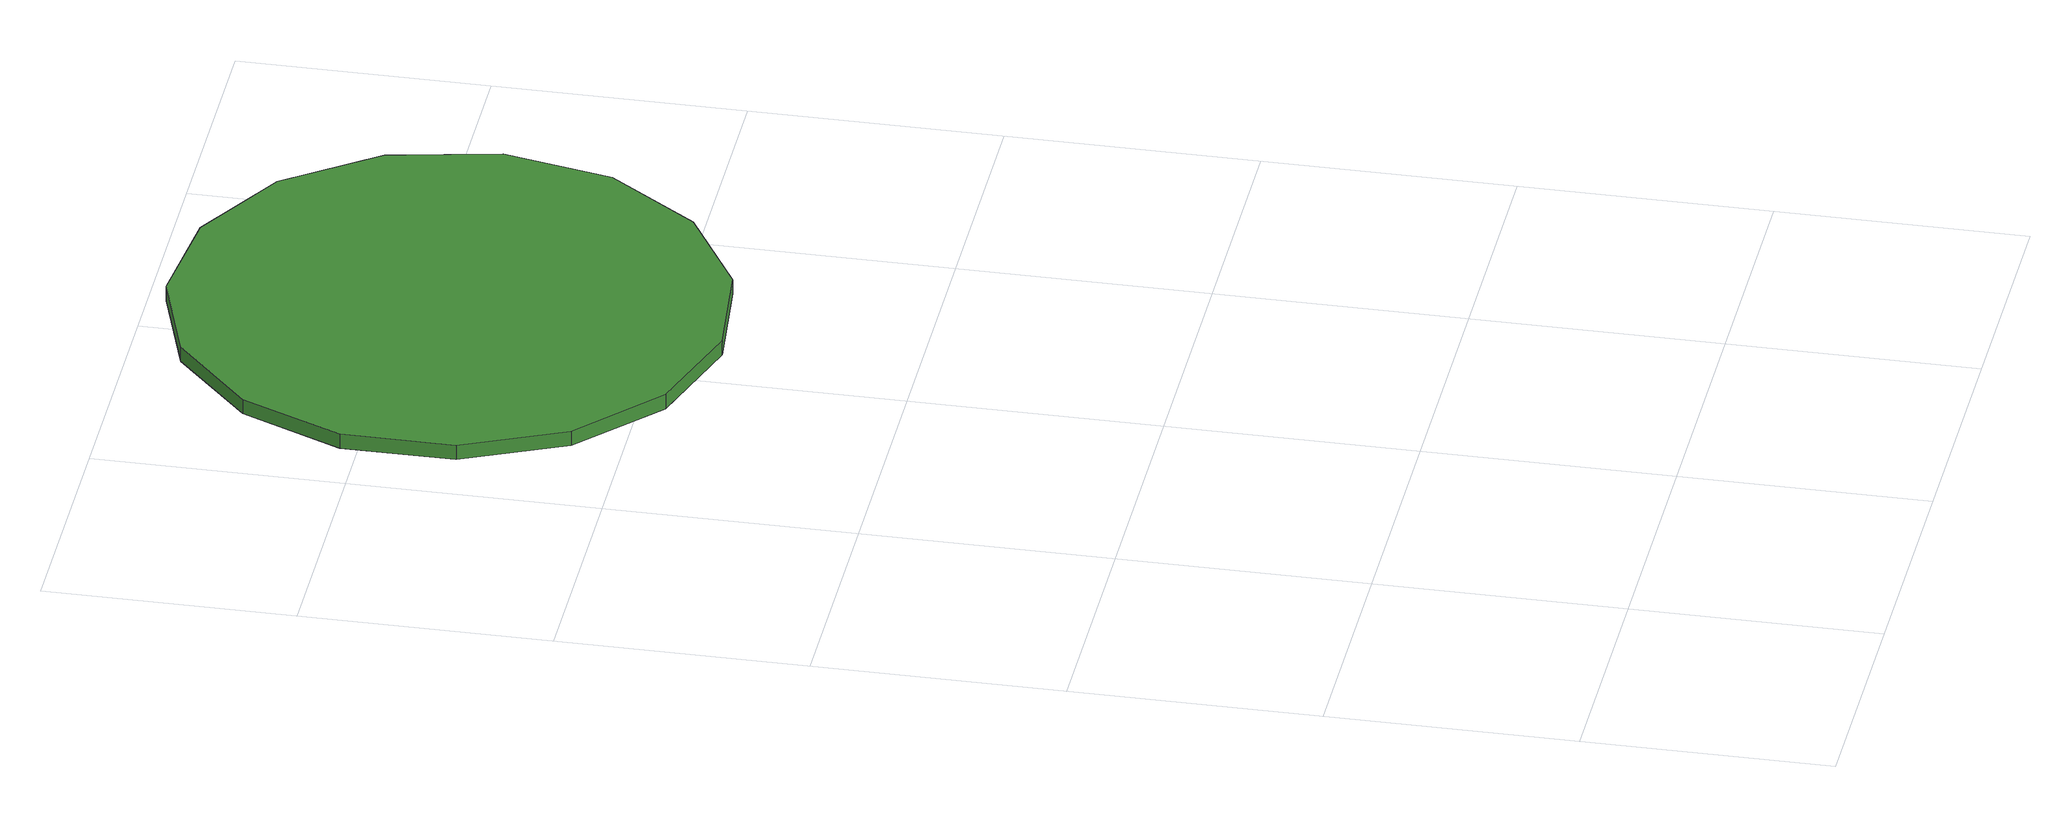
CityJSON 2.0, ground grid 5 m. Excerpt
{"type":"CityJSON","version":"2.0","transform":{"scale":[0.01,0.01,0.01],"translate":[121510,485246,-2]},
"CityObjects":{
"tree1":{"type":"SolitaryVegetationObject","attributes":{"function":"something"}},
"tree2":{"type":"SolitaryVegetationObject","attributes":{"function":"something"},"geometry":[{"type":"MultiSurface","lod":"1","boundaries":[[[0,1,2,3,4,5,6,7,8,9,10,11,12,13,14]],[[15,16,17,18,19,20,21,22,23,24,25,26,27,28,29]],[[0,29,28,1]],[[1,28,27,2]],[[2,27,26,3]],[[3,26,25,4]],[[4,25,24,5]],[[5,24,23,6]],[[6,23,22,7]],[[7,22,21,8]],[[8,21,20,9]],[[9,20,19,10]],[[10,19,18,11]],[[11,18,17,12]],[[12,17,16,13]],[[13,16,15,14]],[[14,15,29,0]]]}]},
"tree3":{"type":"SolitaryVegetationObject","attributes":{"function":"something"}},
"tree4":{"type":"SolitaryVegetationObject","attributes":{"function":"something"}},
"tree5":{"type":"SolitaryVegetationObject","attributes":{"function":"something"}}
},
"vertices":[
[1207,2422,123],[1160,2644,123],[1026,2828,123],[830,2941,123],[604,2965,123],[388,2895,123],[220,2743,123],[128,2536,123],[128,2309,123],[220,2102,123],[388,1950,123],[604,1880,123],[830,1903,123],[1026,2017,123],[1160,2200,123],[1160,2200,91],[1026,2017,91],[830,1903,91],[604,1880,91],[388,1950,91],[220,2102,91],[128,2309,91],[128,2536,91],[220,2743,91],[388,2895,91],[604,2965,91],[830,2941,91],[1026,2828,91],[1160,2644,91],[1207,2422,91]
]}
